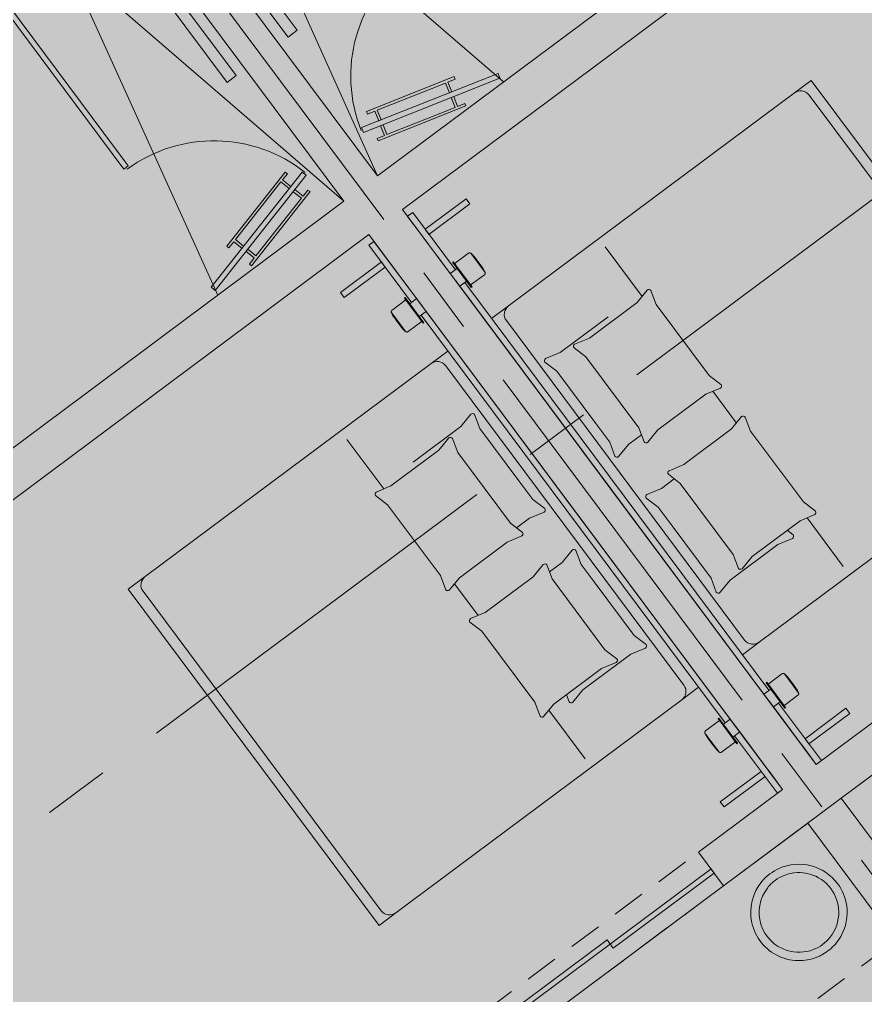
# Model space of a CAD drawing. Header units: metres. Extents: x -466 to 1322, y -1072 to 50.
# Drawn here: x 425.059 to 429.092, y -192.348 to -187.693 of the extents above; entities that cross this region are included whole.
import ezdxf

# ---------------------------------------------------------------- set-up
doc = ezdxf.new("R2010")
doc.units = ezdxf.units.M
for name, pattern in [('B1 P BAJA$0$HIDDEN', [9.525, 6.35, -3.175]), ('CENTER2', [28.575, 19.05, -3.175, 3.175, -3.175]), ('HIDDEN', [9.525, 6.35, -3.175]), ('Hidden 1_16_', [0.002381, 0.001587, -0.00079375])]:
    doc.linetypes.add(name, pattern=pattern)
for name, color, linetype, lineweight in [('A - CANCEL', 2, 'Continuous', 0), ('A - PROY', 250, 'B1 P BAJA$0$HIDDEN', 0), ('A-ACCESORIOS DE BAÑO', 6, 'Continuous', 0), ('A-DOOR', 2, 'Continuous', 9), ('A-EJES', 61, 'CENTER2', 0), ('A-Fixt', 122, 'Continuous', 5), ('A-MUEBLES', 5, 'Continuous', 0), ('A-MURO INT', 4, 'Continuous', 0)]:
    doc.layers.add(name, color=color, linetype=linetype, lineweight=lineweight)
doc.layers.add('Hatch Exterior', color=7, linetype='Continuous', lineweight=0, true_color=0xa99b89)
doc.layers.add('Hatch Interior', color=7, linetype='Continuous', lineweight=0, true_color=0xaf6350)

# ---------------------------------------------------------------- blocks, each defined once
blk = doc.blocks.new('COLADERA LINEAL')
at = {"layer": 'A - PROY', "linetype": 'HIDDEN'}
blk.add_lwpolyline([(-565.7399, 10.1537), (-565.7399, 9.1897), (-565.7939, 9.1897), (-565.7939, 10.1537), (-565.7399, 10.1537)], dxfattribs=at)

msp = doc.modelspace()

# ---------------------------------------------------------------- hatches: boundary and pattern name
at = {"layer": 'A-MURO INT', "transparency": 33554687}
h = msp.add_hatch(color=256, dxfattribs=at)
h.dxf.hatch_style = 1
h.paths.add_polyline_path([(428.0957, -185.2032), (428.6933, -186.0049), (428.8536, -185.8854), (428.1365, -184.9233), (422.8448, -188.8676), (423.2033, -189.3486), (423.5619, -189.8297), (423.7223, -189.7102), (423.3637, -189.2291), (423.1246, -188.9084), (425.53, -187.1155), (426.6057, -188.5587), (424.04, -190.4711), (424.1595, -190.6315), (426.7252, -188.7191), (428.6974, -191.365), (428.2965, -191.6638), (428.416, -191.8241), (428.8169, -191.5253), (430.1316, -193.2892), (430.292, -193.1697), (428.9772, -191.4058), (429.3781, -191.107), (429.2586, -190.9466), (428.8819, -191.2274), (428.8821, -191.2276), (428.8578, -191.2456), (426.8856, -188.5996), (429.4513, -186.6872), (429.3317, -186.5268), (426.766, -188.4392), (425.6903, -186.996)])
at = {"layer": 'Hatch Exterior', "transparency": 33554687}
h = msp.add_hatch(color=256, dxfattribs=at)
h.dxf.hatch_style = 1
h.paths.add_polyline_path([(452.1567, -197.3216), (445.6431, -181.7275), (426.4435, -196.0383), (425.1287, -194.2744), (443.8484, -180.3214), (442.6531, -178.7178), (449.1895, -173.8458), (446.0818, -169.6765), (448.887, -167.5857), (459.5469, -194.4269)])
at = {"layer": 'Hatch Interior', "transparency": 33554687}
h = msp.add_hatch(color=256, dxfattribs=at)
h.dxf.hatch_style = 1
edge = h.paths.add_edge_path()
edge.add_line((417.7382, -197.1638), (419.3856, -199.3747))
edge.add_arc((419.7198, -199.9897), 0.7, 36.6996, 118.5178, ccw=False)
edge.add_line((420.2811, -199.5714), (421.6441, -198.5555))
edge.add_line((421.6441, -198.5555), (425.1105, -200.2313))
edge.add_line((425.1105, -200.2313), (423.8168, -202.9072))
edge.add_line((423.8168, -202.9072), (449.7456, -215.4426))
edge.add_line((449.7456, -215.4426), (452.2266, -210.3109))
edge.add_line((452.2266, -210.3109), (452.8795, -208.9604))
edge.add_line((452.8795, -208.9604), (426.2831, -196.1578))
edge.add_line((426.2831, -196.1578), (424.9683, -194.3939))
edge.add_line((424.9683, -194.3939), (443.8484, -180.3214))
edge.add_line((443.8484, -180.3214), (442.6531, -178.7178))
edge.add_line((442.6531, -178.7178), (449.1895, -173.8458))
edge.add_line((449.1895, -173.8458), (446.0819, -169.6766))
edge.add_line((446.0819, -169.6766), (408.2908, -197.8447))
edge.add_line((408.2908, -197.8447), (413.4672, -200.3473))
edge.add_line((413.4672, -200.3473), (417.7382, -197.1638))

# ---------------------------------------------------------------- linework, layer by layer
at = {"layer": 'A - CANCEL'}
msp.add_lwpolyline([(424.9487, -187.5488), (424.9286, -187.5638), (425.5568, -188.4065), (425.5768, -188.3916)], close=True, dxfattribs=at)
msp.add_lwpolyline([(425.4698, -193.8954), (428.3562, -191.744), (428.3712, -191.764), (427.8901, -192.1226), (427.8602, -192.0825), (427.3792, -192.4411), (427.409, -192.4812), (426.928, -192.8397)], dxfattribs=at)
at = {"layer": 'A - PROY', "linetype": 'HIDDEN'}
for p, q in [((426.0516, -186.8477), (427.3674, -187.991)), ((426.0516, -186.8477), (426.766, -188.4392)), ((425.2846, -187.4194), (426.0044, -189.007)), ((425.2846, -187.4194), (426.6057, -188.5587))]:
    msp.add_line(p, q, dxfattribs=at)
at = {"layer": 'A - PROY', "color": 250, "linetype": 'Hidden 1_16_', "ltscale": 100}
msp.add_line((425.547, -194.8356), (429.2352, -192.0866), dxfattribs=at)
for points in [[(425.4101, -193.8152), (428.2965, -191.6638)], [(425.5296, -193.9756), (428.416, -191.8241)]]:
    msp.add_lwpolyline(points, dxfattribs=at)
at = {"layer": 'A - PROY', "linetype": 'Continuous', "ltscale": 100}
for centre, start, end in [((427.3381, -187.9633), 127.2209, 201.7638), ((425.9861, -188.971), 51.6355, 126.1783)]:
    msp.add_arc(centre, 0.6997, start, end, dxfattribs=at)
at = {"layer": 'A-DOOR'}
for p, q in [((426.6903, -188.2087), (427.3407, -187.9499)), ((426.4064, -188.4203), (425.9725, -188.9697))]:
    msp.add_line(p, q, dxfattribs=at)
for points in [[(426.6903, -188.2087), (426.6996, -188.2319), (427.3498, -187.9729), (427.3407, -187.9499)], [(426.4064, -188.4203), (426.426, -188.4358), (425.992, -188.985), (425.9725, -188.9697)]]:
    msp.add_lwpolyline(points, dxfattribs=at)
at = {"layer": 'A-EJES', "ltscale": 0.1}
for p, q in [((445.5676, -176.296), (409.6606, -203.0599)), ((430.2118, -193.2295), (422.2318, -182.5233))]:
    msp.add_line(p, q, dxfattribs=at)
at = {"layer": 'A-Fixt'}
for points in [[(427.1203, -188.0376), (427.1085, -188.0423), (427.09, -187.9958), (426.7648, -188.1252), (426.7833, -188.1717), (426.7715, -188.1764), (426.753, -188.1299), (426.7183, -188.1437), (426.7136, -188.1319), (427.1317, -187.9655), (427.1364, -187.9773), (427.1018, -187.9911)], [(427.1295, -188.0608), (427.1177, -188.0655), (427.1362, -188.112), (426.811, -188.2414), (426.7925, -188.1949), (426.7807, -188.1996), (426.7992, -188.2461), (426.7645, -188.2599), (426.7692, -188.2717), (427.1873, -188.1053), (427.1826, -188.0935), (427.148, -188.1073)], [(426.1196, -188.7835), (426.1275, -188.7735), (426.0882, -188.7425), (426.3052, -188.4678), (426.3444, -188.4988), (426.3523, -188.4888), (426.313, -188.4579), (426.3361, -188.4286), (426.3262, -188.4207), (426.0473, -188.7739), (426.0572, -188.7817), (426.0804, -188.7525)], [(426.1392, -188.7989), (426.1471, -188.789), (426.1863, -188.82), (426.4033, -188.5453), (426.364, -188.5143), (426.3719, -188.5043), (426.4111, -188.5353), (426.4342, -188.5061), (426.4442, -188.5139), (426.1653, -188.8671), (426.1553, -188.8592), (426.1785, -188.8299)]]:
    msp.add_lwpolyline(points, close=True, dxfattribs=at)
at = {"layer": 'A-MUEBLES'}
for p, q in [((428.7534, -188.043), (428.8336, -187.9832)), ((428.8336, -187.9832), (430.0288, -189.5868)), ((427.3904, -189.059), (428.7534, -188.043)), ((428.8234, -188.0532), (429.9589, -189.5766)), ((426.9933, -188.6936), (427.1884, -188.5482)), ((427.1884, -188.5482), (427.2064, -188.5724)), ((427.2064, -188.5724), (427.0114, -188.7178)), ((426.9093, -188.6315), (426.9336, -188.6134)), ((427.1129, -188.9045), (426.9093, -188.6315)), ((426.9692, -188.7118), (426.9095, -188.6317)), ((426.9336, -188.6134), (427.1371, -188.8864)), ((426.9872, -188.7359), (426.9692, -188.7118)), ((427.1129, -188.9045), (426.9872, -188.7359)), ((427.0114, -188.7178), (426.9933, -188.6936)), ((426.749, -188.751), (426.7248, -188.7691)), ((426.7248, -188.7691), (426.9283, -189.0421)), ((426.9525, -189.024), (426.749, -188.751)), ((426.8089, -188.8314), (426.7491, -188.7512)), ((428.0272, -189.014), (427.8512, -188.7778)), ((426.8268, -188.8554), (426.8089, -188.8314)), ((427.1382, -188.8535), (427.1994, -188.8079)), ((427.2109, -188.8081), (427.2786, -188.899)), ((427.2237, -188.8252), (427.2109, -188.8081)), ((426.7845, -188.8492), (426.5895, -188.9946)), ((426.6075, -189.0188), (426.8026, -188.8735)), ((426.8026, -188.8735), (426.7845, -188.8492)), ((426.9525, -189.024), (426.8268, -188.8554)), ((427.1233, -188.8505), (427.1268, -188.8479)), ((427.1233, -188.8505), (427.213, -188.9708)), ((427.1249, -188.8526), (427.1233, -188.8505)), ((427.1268, -188.8479), (427.1283, -188.85)), ((427.2165, -188.9682), (427.1268, -188.8479)), ((427.1129, -188.9045), (427.1455, -188.8802)), ((427.1129, -188.9045), (427.1583, -188.9654)), ((427.2755, -188.9101), (427.2144, -188.9557)), ((427.2786, -188.899), (427.2659, -188.8819)), ((427.1909, -188.9411), (427.1583, -188.9654)), ((427.8836, -189.9386), (427.1583, -188.9654)), ((428.6078, -190.9102), (427.1583, -188.9654)), ((427.1825, -188.9474), (428.632, -190.8921)), ((427.213, -188.9708), (427.2115, -188.9688)), ((427.2165, -188.9682), (427.213, -188.9708)), ((427.2149, -188.9662), (427.2165, -188.9682)), ((426.5895, -188.9946), (426.6075, -189.0188)), ((428.0521, -188.9835), (428.0041, -189.0423)), ((428.0947, -189.0524), (428.0694, -188.9855)), ((426.8964, -189.0338), (426.8352, -189.0793)), ((426.8978, -189.0187), (426.8943, -189.0213)), ((426.8943, -189.0213), (426.8958, -189.0233)), ((426.9839, -189.1415), (426.8943, -189.0213)), ((426.8978, -189.0187), (426.9874, -189.1389)), ((426.8993, -189.0207), (426.8978, -189.0187)), ((426.9525, -189.024), (426.9199, -189.0483)), ((426.9525, -189.024), (426.9979, -189.085)), ((427.3102, -189.1187), (427.3904, -189.059)), ((428.0041, -189.0423), (427.7759, -189.2124)), ((428.3467, -189.3906), (428.0947, -189.0524)), ((426.8321, -189.0905), (426.8999, -189.1813)), ((426.8449, -189.1076), (426.8321, -189.0905)), ((426.9653, -189.1093), (426.9979, -189.085)), ((426.9737, -189.103), (428.4232, -191.0478)), ((427.7232, -190.0581), (426.9979, -189.085)), ((428.4474, -191.0297), (426.9979, -189.085)), ((427.8652, -189.111), (427.637, -189.2811)), ((426.9114, -189.1815), (426.9725, -189.136)), ((426.9824, -189.1395), (426.9839, -189.1415)), ((426.9839, -189.1415), (426.9874, -189.1389)), ((426.9874, -189.1389), (426.9859, -189.1369)), ((428.5157, -190.6523), (427.3802, -189.1289)), ((426.8999, -189.1813), (426.8871, -189.1642)), ((427.7759, -189.2124), (427.7059, -189.2416)), ((427.1014, -189.2744), (427.0212, -189.3341)), ((427.637, -189.2811), (427.567, -189.3103)), ((427.7028, -189.2587), (427.7597, -189.302)), ((427.0212, -189.3341), (425.6582, -190.3501)), ((428.2267, -190.8677), (427.0912, -189.3443)), ((427.5639, -189.3274), (427.6208, -189.3708)), ((427.7597, -189.302), (428.0118, -189.6402)), ((427.6208, -189.3708), (427.8066, -189.62)), ((428.4036, -189.4339), (428.3467, -189.3906)), ((428.1023, -189.6503), (428.3305, -189.4802)), ((428.3305, -189.4802), (428.4005, -189.451)), ((428.477, -189.6174), (428.3643, -189.4662)), ((427.1636, -189.6339), (427.2116, -189.5752)), ((427.2289, -189.5771), (427.2542, -189.644)), ((427.8066, -189.62), (427.8729, -189.709)), ((428.4539, -189.6457), (428.5019, -189.587)), ((428.5191, -189.5889), (428.5444, -189.6558)), ((426.9355, -189.804), (427.1636, -189.6339)), ((427.2542, -189.644), (427.44, -189.8933)), ((428.0118, -189.6402), (428.0371, -189.7071)), ((428.0543, -189.7091), (428.1023, -189.6503)), ((428.2257, -189.8158), (428.4539, -189.6457)), ((428.5444, -189.6558), (428.7965, -189.994)), ((429.9487, -189.6466), (428.5856, -190.6625)), ((426.7962, -189.9316), (426.6202, -189.6954)), ((427.0581, -189.7474), (427.1061, -189.6887)), ((427.1234, -189.6906), (427.1486, -189.7575)), ((427.8729, -189.709), (427.8982, -189.7759)), ((427.9634, -189.719), (428.0244, -189.6736)), ((426.8299, -189.9175), (427.0581, -189.7474)), ((427.1486, -189.7575), (427.4007, -190.0957)), ((427.9154, -189.7778), (427.9634, -189.719)), ((428.1557, -189.845), (428.2257, -189.8158)), ((427.44, -189.8933), (427.5063, -189.9822)), ((428.1201, -189.9293), (428.1811, -189.8838)), ((428.2095, -189.9055), (428.1526, -189.8621)), ((426.7599, -189.9467), (426.8299, -189.9175)), ((427.8836, -189.9386), (428.6078, -190.9102)), ((428.0501, -189.9585), (428.1201, -189.9293)), ((428.4616, -190.2437), (428.2095, -189.9055)), ((426.8137, -190.0072), (426.7568, -189.9638)), ((427.5063, -189.9822), (427.5632, -190.0256)), ((428.1039, -190.0189), (428.047, -189.9756)), ((428.7965, -189.994), (428.8534, -190.0373)), ((427.0658, -190.3453), (426.8137, -190.0072)), ((428.1702, -190.1078), (428.1039, -190.0189)), ((427.4901, -190.0719), (427.4291, -190.1173)), ((427.5601, -190.0427), (427.4901, -190.0719)), ((427.7232, -190.0581), (428.4474, -191.0297)), ((428.7803, -190.0837), (428.5521, -190.2537)), ((428.8503, -190.0544), (428.7803, -190.0837)), ((428.814, -190.0696), (428.9867, -190.3012)), ((427.4007, -190.0957), (427.4576, -190.139)), ((428.356, -190.3571), (428.1702, -190.1078)), ((428.7193, -190.1291), (428.7479, -190.1508)), ((427.4545, -190.1561), (427.3845, -190.1854)), ((428.7448, -190.1679), (428.6747, -190.1971)), ((427.3845, -190.1854), (427.1563, -190.3554)), ((427.6948, -190.2233), (427.6468, -190.2821)), ((427.7373, -190.2922), (427.712, -190.2253)), ((428.6747, -190.1971), (428.4466, -190.3672)), ((428.4868, -190.3106), (428.4616, -190.2437)), ((428.5521, -190.2537), (428.5041, -190.3125)), ((427.5559, -190.2921), (427.5079, -190.3508)), ((427.5984, -190.3609), (427.5731, -190.294)), ((427.6468, -190.2821), (427.5858, -190.3275)), ((427.8036, -190.3811), (427.7373, -190.2922)), ((425.6582, -190.3501), (425.578, -190.4098)), ((427.0911, -190.4123), (427.0658, -190.3453)), ((427.1563, -190.3554), (427.1083, -190.4142)), ((427.5079, -190.3508), (427.2797, -190.5209)), ((427.8505, -190.6991), (427.5984, -190.3609)), ((428.3813, -190.424), (428.356, -190.3571)), ((428.4466, -190.3672), (428.3986, -190.426)), ((425.578, -190.4098), (426.7732, -192.0134)), ((427.2459, -190.535), (427.1332, -190.3837)), ((427.9894, -190.6304), (427.8036, -190.3811)), ((425.648, -190.42), (426.7835, -191.9434)), ((427.2797, -190.5209), (427.2097, -190.5501)), ((427.2066, -190.5672), (427.2635, -190.6106)), ((427.2635, -190.6106), (427.5155, -190.9488)), ((428.0463, -190.6737), (427.9894, -190.6304)), ((427.9732, -190.72), (428.0432, -190.6908)), ((428.5856, -190.6625), (428.5054, -190.7223)), ((427.745, -190.8901), (427.9732, -190.72)), ((427.9074, -190.7425), (427.8505, -190.6991)), ((427.8343, -190.7888), (427.9043, -190.7596)), ((427.6061, -190.9589), (427.8343, -190.7888)), ((428.6332, -190.8592), (428.6943, -190.8136)), ((428.7059, -190.8138), (428.7736, -190.9047)), ((428.7186, -190.8309), (428.7059, -190.8138)), ((428.2164, -190.9377), (428.2966, -190.8779)), ((428.6183, -190.8562), (428.6218, -190.8536)), ((428.6183, -190.8562), (428.7079, -190.9765)), ((428.6198, -190.8582), (428.6183, -190.8562)), ((428.6218, -190.8536), (428.6233, -190.8557)), ((428.7114, -190.9739), (428.6218, -190.8536)), ((427.6671, -190.9134), (427.6797, -190.947)), ((427.697, -190.9489), (427.745, -190.8901)), ((428.6078, -190.9102), (428.6404, -190.8859)), ((428.6078, -190.9102), (428.6532, -190.9711)), ((428.7705, -190.9158), (428.7094, -190.9614)), ((428.7736, -190.9047), (428.7608, -190.8876)), ((426.8534, -191.9536), (428.2164, -190.9377)), ((427.5155, -190.9488), (427.5408, -191.0157)), ((427.5581, -191.0176), (427.6061, -190.9589)), ((428.6858, -190.9468), (428.6532, -190.9711)), ((428.6532, -190.9711), (428.78, -191.1412)), ((428.8578, -191.2456), (428.6532, -190.9711)), ((428.6775, -190.953), (428.8821, -191.2276)), ((428.7099, -190.9718), (428.7114, -190.9739)), ((427.583, -190.9872), (427.7556, -191.2188)), ((428.7079, -190.9765), (428.7064, -190.9744)), ((428.7114, -190.9739), (428.7079, -190.9765)), ((428.8043, -191.1232), (428.9993, -190.9778)), ((429.0174, -191.002), (428.8223, -191.1474)), ((428.9993, -190.9778), (429.0174, -191.002)), ((428.3913, -191.0394), (428.3302, -191.085)), ((428.3927, -191.0243), (428.3893, -191.0269)), ((428.3893, -191.0269), (428.3908, -191.029)), ((428.4789, -191.1472), (428.3893, -191.0269)), ((428.3927, -191.0243), (428.4824, -191.1446)), ((428.3943, -191.0264), (428.3927, -191.0243)), ((428.4474, -191.0297), (428.4148, -191.054)), ((428.4474, -191.0297), (428.4929, -191.0906)), ((428.3271, -191.0961), (428.3948, -191.187)), ((428.3398, -191.1132), (428.3271, -191.0961)), ((428.4603, -191.1149), (428.4929, -191.0906)), ((428.4686, -191.1087), (428.6733, -191.3832)), ((428.4929, -191.0906), (428.6197, -191.2607)), ((428.6975, -191.3652), (428.4929, -191.0906)), ((428.4064, -191.1872), (428.4675, -191.1416)), ((428.4774, -191.1451), (428.4789, -191.1472)), ((428.4789, -191.1472), (428.4824, -191.1446)), ((428.4824, -191.1446), (428.4808, -191.1425)), ((428.78, -191.1412), (428.798, -191.1653)), ((428.8223, -191.1474), (428.8043, -191.1232)), ((428.3948, -191.187), (428.3821, -191.1699)), ((428.798, -191.1653), (428.8577, -191.2455)), ((428.8821, -191.2276), (428.8578, -191.2456)), ((428.5954, -191.2788), (428.4004, -191.4242)), ((428.6135, -191.303), (428.5954, -191.2788)), ((428.6197, -191.2607), (428.6376, -191.2848)), ((428.6376, -191.2848), (428.6974, -191.365)), ((428.4185, -191.4484), (428.6135, -191.303)), ((428.6733, -191.3832), (428.6975, -191.3652)), ((428.4004, -191.4242), (428.4185, -191.4484)), ((426.7732, -192.0134), (426.8534, -191.9536))]:
    msp.add_line(p, q, dxfattribs=at)
at = {"layer": 'A-MUEBLES', "flags": 128}
for points in [[(427.2109, -188.8081), (427.2106, -188.8079), (427.2103, -188.8077), (427.21, -188.8075), (427.2097, -188.8073), (427.2093, -188.8071), (427.209, -188.8069), (427.2087, -188.8068), (427.2083, -188.8066), (427.2079, -188.8065), (427.2076, -188.8064), (427.2072, -188.8063), (427.2068, -188.8062), (427.2065, -188.8062), (427.2061, -188.8061), (427.2057, -188.8061), (427.2054, -188.8061), (427.205, -188.8061), (427.2046, -188.8061), (427.2042, -188.8061), (427.2038, -188.8061), (427.2035, -188.8062), (427.2031, -188.8063), (427.2027, -188.8063), (427.2024, -188.8064), (427.202, -188.8065), (427.2016, -188.8067), (427.2013, -188.8068), (427.201, -188.807), (427.2006, -188.8071), (427.2003, -188.8073), (427.2, -188.8075), (427.1996, -188.8077), (427.1994, -188.8079)], [(427.2209, -188.8173), (427.2188, -188.8151), (427.2167, -188.813), (427.2144, -188.811), (427.2121, -188.8091), (427.2109, -188.8081)], [(427.2403, -188.8408), (427.2326, -188.8309), (427.2245, -188.8214), (427.2209, -188.8173)], [(427.1382, -188.8535), (427.138, -188.8536), (427.1379, -188.8538), (427.1377, -188.8539), (427.1375, -188.8541), (427.1374, -188.8543), (427.1372, -188.8545), (427.1371, -188.8546), (427.1369, -188.8548), (427.1368, -188.855), (427.1367, -188.8552), (427.1366, -188.8554), (427.1365, -188.8556), (427.1364, -188.8559), (427.1363, -188.8561), (427.1362, -188.8563), (427.1361, -188.8565), (427.1361, -188.8567), (427.136, -188.857), (427.136, -188.8572), (427.1359, -188.8574), (427.1359, -188.8577), (427.1359, -188.8579), (427.1359, -188.8581), (427.1359, -188.8584), (427.1359, -188.8586), (427.1359, -188.8588), (427.1359, -188.8591), (427.136, -188.8593), (427.136, -188.8595), (427.1361, -188.8598), (427.1361, -188.86), (427.1362, -188.8602), (427.1363, -188.8604), (427.1364, -188.8607), (427.1365, -188.8609), (427.1366, -188.8611), (427.1367, -188.8613), (427.1369, -188.8615), (427.137, -188.8617)], [(427.1401, -188.8658), (427.1395, -188.8651), (427.139, -188.8644), (427.1386, -188.8638), (427.1382, -188.8633), (427.1379, -188.8629), (427.1376, -188.8625), (427.1374, -188.8622), (427.1372, -188.862), (427.1371, -188.8618), (427.137, -188.8617)], [(427.1371, -188.8618), (427.1371, -188.8619), (427.1373, -188.862), (427.1375, -188.8623), (427.1377, -188.8626)], [(427.2403, -188.8408), (427.2403, -188.8408), (427.2403, -188.8408), (427.2403, -188.8409), (427.2404, -188.8409), (427.2404, -188.841), (427.2405, -188.8411), (427.2406, -188.8412), (427.2407, -188.8413), (427.2408, -188.8415), (427.2409, -188.8416), (427.241, -188.8418), (427.2411, -188.842), (427.2413, -188.8422), (427.2414, -188.8424), (427.2416, -188.8426), (427.2418, -188.8429), (427.242, -188.8431), (427.2422, -188.8434), (427.2424, -188.8437), (427.2426, -188.844), (427.2428, -188.8443), (427.2431, -188.8446), (427.2433, -188.8449), (427.2436, -188.8452), (427.2438, -188.8456), (427.2441, -188.8459), (427.2444, -188.8463), (427.2446, -188.8467), (427.2449, -188.847), (427.2452, -188.8474), (427.2455, -188.8478), (427.2458, -188.8482), (427.2461, -188.8486), (427.2464, -188.849), (427.2467, -188.8494), (427.247, -188.8498), (427.2473, -188.8502), (427.2476, -188.8506), (427.2479, -188.8511), (427.2482, -188.8515), (427.2485, -188.8519), (427.2488, -188.8523), (427.2491, -188.8527), (427.2494, -188.8531), (427.2497, -188.8535), (427.25, -188.8539), (427.2503, -188.8543), (427.2506, -188.8547), (427.2509, -188.8551), (427.2512, -188.8555), (427.2515, -188.8559), (427.2518, -188.8562), (427.252, -188.8566), (427.2523, -188.8569), (427.2525, -188.8573), (427.2528, -188.8576), (427.253, -188.8579), (427.2533, -188.8582), (427.2535, -188.8585), (427.2537, -188.8588), (427.2539, -188.8591), (427.2541, -188.8594), (427.2543, -188.8596), (427.2544, -188.8598), (427.2546, -188.8601), (427.2548, -188.8603), (427.2549, -188.8605), (427.255, -188.8606), (427.2552, -188.8608), (427.2553, -188.8609), (427.2554, -188.8611), (427.2555, -188.8612), (427.2555, -188.8613), (427.2556, -188.8614), (427.2556, -188.8614), (427.2557, -188.8615), (427.2557, -188.8615), (427.2557, -188.8615)], [(427.2557, -188.8615), (427.2557, -188.8615), (427.2557, -188.8615), (427.2557, -188.8615), (427.2556, -188.8614), (427.2556, -188.8613), (427.2555, -188.8612), (427.2554, -188.8611), (427.2553, -188.861), (427.2552, -188.8609), (427.2551, -188.8607), (427.255, -188.8606), (427.2548, -188.8604), (427.2547, -188.8602), (427.2545, -188.86), (427.2544, -188.8597), (427.2542, -188.8595), (427.254, -188.8592), (427.2538, -188.859), (427.2536, -188.8587), (427.2534, -188.8584), (427.2532, -188.8581), (427.2529, -188.8578), (427.2527, -188.8575), (427.2524, -188.8571), (427.2522, -188.8568), (427.2519, -188.8564), (427.2516, -188.8561), (427.2514, -188.8557), (427.2511, -188.8553), (427.2508, -188.8549), (427.2505, -188.8545), (427.2502, -188.8541), (427.2499, -188.8537), (427.2496, -188.8533), (427.2493, -188.8529), (427.249, -188.8525), (427.2487, -188.8521), (427.2484, -188.8517), (427.2481, -188.8513), (427.2478, -188.8509), (427.2475, -188.8505), (427.2472, -188.85), (427.2468, -188.8496), (427.2465, -188.8492), (427.2462, -188.8488), (427.2459, -188.8484), (427.2456, -188.848), (427.2454, -188.8476), (427.2451, -188.8472), (427.2448, -188.8469), (427.2445, -188.8465), (427.2442, -188.8461), (427.244, -188.8458), (427.2437, -188.8454), (427.2434, -188.8451), (427.2432, -188.8447), (427.243, -188.8444), (427.2427, -188.8441), (427.2425, -188.8438), (427.2423, -188.8435), (427.2421, -188.8433), (427.2419, -188.843), (427.2417, -188.8427), (427.2415, -188.8425), (427.2414, -188.8423), (427.2412, -188.8421), (427.2411, -188.8419), (427.2409, -188.8417), (427.2408, -188.8416), (427.2407, -188.8414), (427.2406, -188.8413), (427.2405, -188.8412), (427.2405, -188.8411), (427.2404, -188.841), (427.2403, -188.8409), (427.2403, -188.8409), (427.2403, -188.8408), (427.2403, -188.8408)], [(427.2727, -188.8868), (427.266, -188.8762), (427.2589, -188.8659), (427.2557, -188.8615)], [(427.2786, -188.899), (427.2775, -188.8962), (427.2763, -188.8934), (427.2749, -188.8907), (427.2735, -188.8881), (427.2727, -188.8868)], [(427.2755, -188.9101), (427.2758, -188.9099), (427.2761, -188.9097), (427.2764, -188.9094), (427.2767, -188.9091), (427.2769, -188.9089), (427.2772, -188.9086), (427.2774, -188.9083), (427.2776, -188.908), (427.2778, -188.9077), (427.278, -188.9073), (427.2782, -188.907), (427.2784, -188.9067), (427.2786, -188.9063), (427.2787, -188.906), (427.2788, -188.9056), (427.2789, -188.9053), (427.279, -188.9049), (427.2791, -188.9045), (427.2792, -188.9042), (427.2793, -188.9038), (427.2793, -188.9034), (427.2793, -188.903), (427.2793, -188.9027), (427.2793, -188.9023), (427.2793, -188.9019), (427.2793, -188.9015), (427.2792, -188.9012), (427.2792, -188.9008), (427.2791, -188.9004), (427.279, -188.9), (427.2789, -188.8997), (427.2788, -188.8993), (427.2786, -188.899)], [(427.2062, -188.9545), (427.2061, -188.9543), (427.2059, -188.9542), (427.2057, -188.9539), (427.2055, -188.9536), (427.2052, -188.9532), (427.2048, -188.9527), (427.2044, -188.9521), (427.204, -188.9515), (427.2035, -188.9508), (427.2029, -188.9501)], [(427.2056, -188.9537), (427.2058, -188.954), (427.206, -188.9543), (427.2061, -188.9544), (427.2062, -188.9545)], [(427.2063, -188.9547), (427.2065, -188.9549), (427.2066, -188.955), (427.2068, -188.9552), (427.207, -188.9554), (427.2072, -188.9555), (427.2073, -188.9557), (427.2075, -188.9558), (427.2077, -188.9559), (427.2079, -188.9561), (427.2081, -188.9562), (427.2083, -188.9563), (427.2086, -188.9564), (427.2088, -188.9565), (427.209, -188.9565), (427.2092, -188.9566), (427.2094, -188.9567), (427.2097, -188.9567), (427.2099, -188.9568), (427.2101, -188.9568), (427.2104, -188.9568), (427.2106, -188.9569), (427.2108, -188.9569), (427.2111, -188.9569), (427.2113, -188.9568), (427.2115, -188.9568), (427.2118, -188.9568), (427.212, -188.9568), (427.2122, -188.9567), (427.2125, -188.9566), (427.2127, -188.9566), (427.2129, -188.9565), (427.2131, -188.9564), (427.2133, -188.9563), (427.2136, -188.9562), (427.2138, -188.9561), (427.214, -188.956), (427.2142, -188.9559), (427.2144, -188.9557), (427.2144, -188.9557)], [(426.8964, -189.0338), (426.8965, -189.0336), (426.8967, -189.0335), (426.8969, -189.0334), (426.8972, -189.0333), (426.8974, -189.0332), (426.8976, -189.0331), (426.8978, -189.033), (426.898, -189.0329), (426.8982, -189.0328), (426.8985, -189.0328), (426.8987, -189.0327), (426.8989, -189.0327), (426.8992, -189.0327), (426.8994, -189.0326), (426.8996, -189.0326), (426.8999, -189.0326), (426.9001, -189.0326), (426.9003, -189.0326), (426.9006, -189.0327), (426.9008, -189.0327), (426.901, -189.0327), (426.9013, -189.0328), (426.9015, -189.0328), (426.9017, -189.0329), (426.9019, -189.033), (426.9022, -189.0331), (426.9024, -189.0332), (426.9026, -189.0333), (426.9028, -189.0334), (426.903, -189.0335), (426.9032, -189.0336), (426.9034, -189.0338), (426.9036, -189.0339), (426.9037, -189.0341), (426.9039, -189.0342), (426.9041, -189.0344), (426.9042, -189.0346), (426.9044, -189.0347), (426.9045, -189.0349)], [(426.9076, -189.039), (426.9071, -189.0383), (426.9066, -189.0377), (426.9061, -189.0371), (426.9058, -189.0366), (426.9054, -189.0361), (426.9051, -189.0357), (426.9049, -189.0354), (426.9048, -189.0352), (426.9046, -189.0351), (426.9046, -189.035)], [(426.9046, -189.035), (426.9047, -189.0351), (426.9048, -189.0353), (426.905, -189.0356), (426.9053, -189.0359)], [(426.8321, -189.0905), (426.832, -189.0901), (426.8319, -189.0898), (426.8318, -189.0894), (426.8317, -189.089), (426.8316, -189.0887), (426.8315, -189.0883), (426.8315, -189.0879), (426.8314, -189.0875), (426.8314, -189.0872), (426.8314, -189.0868), (426.8314, -189.0864), (426.8315, -189.086), (426.8315, -189.0857), (426.8316, -189.0853), (426.8316, -189.0849), (426.8317, -189.0845), (426.8318, -189.0842), (426.8319, -189.0838), (426.8321, -189.0835), (426.8322, -189.0831), (426.8324, -189.0828), (426.8326, -189.0824), (426.8327, -189.0821), (426.8329, -189.0818), (426.8331, -189.0815), (426.8334, -189.0812), (426.8336, -189.0809), (426.8339, -189.0806), (426.8341, -189.0803), (426.8344, -189.0801), (426.8347, -189.0798), (426.8349, -189.0796), (426.8352, -189.0793)], [(426.8381, -189.1027), (426.8365, -189.1), (426.8351, -189.0974), (426.8339, -189.0946), (426.8327, -189.0919), (426.8321, -189.0905)], [(426.855, -189.1279), (426.8478, -189.1178), (426.8409, -189.1073), (426.8381, -189.1027)], [(426.855, -189.1279), (426.8551, -189.1279), (426.8551, -189.128), (426.8551, -189.128), (426.8551, -189.1281), (426.8552, -189.1281), (426.8553, -189.1282), (426.8553, -189.1283), (426.8554, -189.1285), (426.8555, -189.1286), (426.8557, -189.1288), (426.8558, -189.1289), (426.8559, -189.1291), (426.8561, -189.1293), (426.8562, -189.1295), (426.8564, -189.1297), (426.8566, -189.13), (426.8568, -189.1302), (426.857, -189.1305), (426.8572, -189.1308), (426.8574, -189.1311), (426.8576, -189.1314), (426.8579, -189.1317), (426.8581, -189.132), (426.8583, -189.1324), (426.8586, -189.1327), (426.8589, -189.1331), (426.8591, -189.1334), (426.8594, -189.1338), (426.8597, -189.1342), (426.86, -189.1345), (426.8603, -189.1349), (426.8606, -189.1353), (426.8609, -189.1357), (426.8612, -189.1361), (426.8615, -189.1365), (426.8618, -189.1369), (426.8621, -189.1374), (426.8624, -189.1378), (426.8627, -189.1382), (426.863, -189.1386), (426.8633, -189.139), (426.8636, -189.1394), (426.8639, -189.1398), (426.8642, -189.1403), (426.8645, -189.1407), (426.8648, -189.1411), (426.8651, -189.1415), (426.8654, -189.1418), (426.8657, -189.1422), (426.866, -189.1426), (426.8663, -189.143), (426.8665, -189.1434), (426.8668, -189.1437), (426.8671, -189.1441), (426.8673, -189.1444), (426.8676, -189.1447), (426.8678, -189.1451), (426.868, -189.1454), (426.8683, -189.1457), (426.8685, -189.1459), (426.8687, -189.1462), (426.8689, -189.1465), (426.8691, -189.1467), (426.8692, -189.147), (426.8694, -189.1472), (426.8695, -189.1474), (426.8697, -189.1476), (426.8698, -189.1478), (426.8699, -189.1479), (426.8701, -189.1481), (426.8702, -189.1482), (426.8702, -189.1483), (426.8703, -189.1484), (426.8704, -189.1485), (426.8704, -189.1486), (426.8705, -189.1486), (426.8705, -189.1486), (426.8705, -189.1487)], [(426.8705, -189.1487), (426.8705, -189.1487), (426.8705, -189.1486), (426.8704, -189.1486), (426.8704, -189.1485), (426.8703, -189.1485), (426.8703, -189.1484), (426.8702, -189.1483), (426.8701, -189.1481), (426.87, -189.148), (426.8699, -189.1478), (426.8698, -189.1477), (426.8696, -189.1475), (426.8695, -189.1473), (426.8693, -189.1471), (426.8692, -189.1469), (426.869, -189.1466), (426.8688, -189.1464), (426.8686, -189.1461), (426.8684, -189.1458), (426.8682, -189.1455), (426.8679, -189.1452), (426.8677, -189.1449), (426.8675, -189.1446), (426.8672, -189.1442), (426.8669, -189.1439), (426.8667, -189.1435), (426.8664, -189.1432), (426.8661, -189.1428), (426.8659, -189.1424), (426.8656, -189.1421), (426.8653, -189.1417), (426.865, -189.1413), (426.8647, -189.1409), (426.8644, -189.1405), (426.8641, -189.1401), (426.8638, -189.1397), (426.8635, -189.1392), (426.8632, -189.1388), (426.8629, -189.1384), (426.8625, -189.138), (426.8622, -189.1376), (426.8619, -189.1372), (426.8616, -189.1368), (426.8613, -189.1364), (426.861, -189.1359), (426.8607, -189.1355), (426.8604, -189.1351), (426.8601, -189.1348), (426.8598, -189.1344), (426.8596, -189.134), (426.8593, -189.1336), (426.859, -189.1332), (426.8587, -189.1329), (426.8585, -189.1325), (426.8582, -189.1322), (426.858, -189.1319), (426.8577, -189.1316), (426.8575, -189.1312), (426.8573, -189.1309), (426.8571, -189.1307), (426.8569, -189.1304), (426.8567, -189.1301), (426.8565, -189.1299), (426.8563, -189.1296), (426.8562, -189.1294), (426.856, -189.1292), (426.8559, -189.129), (426.8557, -189.1288), (426.8556, -189.1287), (426.8555, -189.1285), (426.8554, -189.1284), (426.8553, -189.1283), (426.8552, -189.1282), (426.8552, -189.1281), (426.8551, -189.128), (426.8551, -189.128), (426.8551, -189.128), (426.8551, -189.1279)], [(426.8899, -189.1722), (426.8816, -189.1627), (426.8738, -189.153), (426.8705, -189.1487)], [(426.9737, -189.1277), (426.9736, -189.1276), (426.9735, -189.1274), (426.9733, -189.1272), (426.973, -189.1268), (426.9727, -189.1264), (426.9724, -189.126), (426.972, -189.1254), (426.9715, -189.1248), (426.971, -189.1241), (426.9704, -189.1233)], [(426.9739, -189.1279), (426.974, -189.1281), (426.9741, -189.1283), (426.9742, -189.1286), (426.9743, -189.1288), (426.9744, -189.129), (426.9745, -189.1292), (426.9746, -189.1294), (426.9747, -189.1296), (426.9747, -189.1299), (426.9748, -189.1301), (426.9748, -189.1303), (426.9749, -189.1306), (426.9749, -189.1308), (426.9749, -189.131), (426.9749, -189.1313), (426.9749, -189.1315), (426.9749, -189.1317), (426.9749, -189.132), (426.9748, -189.1322), (426.9748, -189.1324), (426.9747, -189.1327), (426.9747, -189.1329), (426.9746, -189.1331), (426.9745, -189.1333), (426.9744, -189.1336), (426.9743, -189.1338), (426.9742, -189.134), (426.9741, -189.1342), (426.974, -189.1344), (426.9739, -189.1346), (426.9737, -189.1348), (426.9736, -189.135), (426.9734, -189.1351), (426.9733, -189.1353), (426.9731, -189.1355), (426.9729, -189.1356), (426.9728, -189.1358), (426.9726, -189.1359), (426.9725, -189.136)], [(426.9732, -189.127), (426.9734, -189.1273), (426.9736, -189.1275), (426.9737, -189.1277), (426.9737, -189.1277)], [(426.8999, -189.1813), (426.8975, -189.1795), (426.8952, -189.1775), (426.893, -189.1754), (426.8909, -189.1733), (426.8899, -189.1722)], [(426.9114, -189.1815), (426.9111, -189.1818), (426.9108, -189.182), (426.9105, -189.1822), (426.9101, -189.1823), (426.9098, -189.1825), (426.9094, -189.1827), (426.9091, -189.1828), (426.9087, -189.1829), (426.9084, -189.183), (426.908, -189.1831), (426.9076, -189.1832), (426.9073, -189.1833), (426.9069, -189.1834), (426.9065, -189.1834), (426.9061, -189.1834), (426.9058, -189.1834), (426.9054, -189.1834), (426.905, -189.1834), (426.9046, -189.1834), (426.9043, -189.1833), (426.9039, -189.1832), (426.9035, -189.1831), (426.9032, -189.1831), (426.9028, -189.1829), (426.9024, -189.1828), (426.9021, -189.1827), (426.9017, -189.1825), (426.9014, -189.1824), (426.9011, -189.1822), (426.9008, -189.182), (426.9004, -189.1818), (426.9001, -189.1816), (426.8999, -189.1813)], [(428.7059, -190.8138), (428.7056, -190.8136), (428.7053, -190.8133), (428.7049, -190.8131), (428.7046, -190.8129), (428.7043, -190.8128), (428.7039, -190.8126), (428.7036, -190.8124), (428.7033, -190.8123), (428.7029, -190.8122), (428.7025, -190.8121), (428.7022, -190.812), (428.7018, -190.8119), (428.7014, -190.8118), (428.7011, -190.8118), (428.7007, -190.8117), (428.7003, -190.8117), (428.6999, -190.8117), (428.6995, -190.8117), (428.6992, -190.8117), (428.6988, -190.8118), (428.6984, -190.8118), (428.698, -190.8119), (428.6977, -190.812), (428.6973, -190.8121), (428.697, -190.8122), (428.6966, -190.8123), (428.6962, -190.8125), (428.6959, -190.8126), (428.6956, -190.8128), (428.6952, -190.813), (428.6949, -190.8132), (428.6946, -190.8134), (428.6943, -190.8136)], [(428.7158, -190.823), (428.7138, -190.8208), (428.7116, -190.8187), (428.7094, -190.8166), (428.707, -190.8147), (428.7059, -190.8138)], [(428.7352, -190.8465), (428.7275, -190.8366), (428.7195, -190.827), (428.7158, -190.823)], [(428.6332, -190.8592), (428.633, -190.8593), (428.6328, -190.8594), (428.6326, -190.8596), (428.6325, -190.8598), (428.6323, -190.8599), (428.6322, -190.8601), (428.632, -190.8603), (428.6319, -190.8605), (428.6317, -190.8607), (428.6316, -190.8609), (428.6315, -190.8611), (428.6314, -190.8613), (428.6313, -190.8615), (428.6312, -190.8617), (428.6311, -190.862), (428.6311, -190.8622), (428.631, -190.8624), (428.6309, -190.8626), (428.6309, -190.8629), (428.6309, -190.8631), (428.6308, -190.8633), (428.6308, -190.8636), (428.6308, -190.8638), (428.6308, -190.864), (428.6308, -190.8643), (428.6309, -190.8645), (428.6309, -190.8647), (428.6309, -190.865), (428.631, -190.8652), (428.631, -190.8654), (428.6311, -190.8657), (428.6312, -190.8659), (428.6313, -190.8661), (428.6314, -190.8663), (428.6315, -190.8665), (428.6316, -190.8667), (428.6317, -190.8669), (428.6318, -190.8671), (428.6319, -190.8673)], [(428.635, -190.8714), (428.6345, -190.8707), (428.634, -190.8701), (428.6335, -190.8695), (428.6332, -190.869), (428.6328, -190.8685), (428.6326, -190.8681), (428.6323, -190.8678), (428.6322, -190.8676), (428.632, -190.8675), (428.632, -190.8674)], [(428.632, -190.8674), (428.6321, -190.8675), (428.6322, -190.8677), (428.6324, -190.868), (428.6327, -190.8683)], [(428.7352, -190.8465), (428.7352, -190.8465), (428.7352, -190.8465), (428.7353, -190.8465), (428.7353, -190.8466), (428.7354, -190.8467), (428.7354, -190.8468), (428.7355, -190.8469), (428.7356, -190.847), (428.7357, -190.8471), (428.7358, -190.8473), (428.736, -190.8475), (428.7361, -190.8476), (428.7362, -190.8478), (428.7364, -190.848), (428.7366, -190.8483), (428.7367, -190.8485), (428.7369, -190.8488), (428.7371, -190.849), (428.7373, -190.8493), (428.7376, -190.8496), (428.7378, -190.8499), (428.738, -190.8502), (428.7383, -190.8506), (428.7385, -190.8509), (428.7388, -190.8512), (428.739, -190.8516), (428.7393, -190.8519), (428.7396, -190.8523), (428.7399, -190.8527), (428.7401, -190.8531), (428.7404, -190.8535), (428.7407, -190.8539), (428.741, -190.8543), (428.7413, -190.8547), (428.7416, -190.8551), (428.7419, -190.8555), (428.7422, -190.8559), (428.7426, -190.8563), (428.7429, -190.8567), (428.7432, -190.8571), (428.7435, -190.8575), (428.7438, -190.858), (428.7441, -190.8584), (428.7444, -190.8588), (428.7447, -190.8592), (428.745, -190.8596), (428.7453, -190.86), (428.7456, -190.8604), (428.7459, -190.8608), (428.7462, -190.8611), (428.7464, -190.8615), (428.7467, -190.8619), (428.747, -190.8622), (428.7472, -190.8626), (428.7475, -190.8629), (428.7477, -190.8633), (428.748, -190.8636), (428.7482, -190.8639), (428.7484, -190.8642), (428.7486, -190.8645), (428.7488, -190.8647), (428.749, -190.865), (428.7492, -190.8653), (428.7494, -190.8655), (428.7496, -190.8657), (428.7497, -190.8659), (428.7499, -190.8661), (428.75, -190.8663), (428.7501, -190.8665), (428.7502, -190.8666), (428.7503, -190.8667), (428.7504, -190.8668), (428.7505, -190.8669), (428.7505, -190.867), (428.7506, -190.8671), (428.7506, -190.8671), (428.7507, -190.8672), (428.7507, -190.8672)], [(428.7507, -190.8672), (428.7507, -190.8672), (428.7506, -190.8672), (428.7506, -190.8671), (428.7506, -190.8671), (428.7505, -190.867), (428.7504, -190.8669), (428.7504, -190.8668), (428.7503, -190.8667), (428.7502, -190.8665), (428.7501, -190.8664), (428.7499, -190.8662), (428.7498, -190.866), (428.7496, -190.8658), (428.7495, -190.8656), (428.7493, -190.8654), (428.7491, -190.8651), (428.749, -190.8649), (428.7488, -190.8646), (428.7485, -190.8643), (428.7483, -190.8641), (428.7481, -190.8637), (428.7479, -190.8634), (428.7476, -190.8631), (428.7474, -190.8628), (428.7471, -190.8624), (428.7469, -190.8621), (428.7466, -190.8617), (428.7463, -190.8613), (428.746, -190.861), (428.7457, -190.8606), (428.7455, -190.8602), (428.7452, -190.8598), (428.7449, -190.8594), (428.7446, -190.859), (428.7443, -190.8586), (428.744, -190.8582), (428.7436, -190.8578), (428.7433, -190.8574), (428.743, -190.8569), (428.7427, -190.8565), (428.7424, -190.8561), (428.7421, -190.8557), (428.7418, -190.8553), (428.7415, -190.8549), (428.7412, -190.8545), (428.7409, -190.8541), (428.7406, -190.8537), (428.7403, -190.8533), (428.74, -190.8529), (428.7397, -190.8525), (428.7395, -190.8521), (428.7392, -190.8518), (428.7389, -190.8514), (428.7387, -190.8511), (428.7384, -190.8507), (428.7382, -190.8504), (428.7379, -190.8501), (428.7377, -190.8498), (428.7375, -190.8495), (428.7372, -190.8492), (428.737, -190.8489), (428.7368, -190.8487), (428.7367, -190.8484), (428.7365, -190.8482), (428.7363, -190.8479), (428.7362, -190.8477), (428.736, -190.8476), (428.7359, -190.8474), (428.7358, -190.8472), (428.7357, -190.8471), (428.7356, -190.8469), (428.7355, -190.8468), (428.7354, -190.8467), (428.7353, -190.8466), (428.7353, -190.8466), (428.7353, -190.8465), (428.7352, -190.8465), (428.7352, -190.8465)], [(428.7677, -190.8925), (428.761, -190.8819), (428.7539, -190.8716), (428.7507, -190.8672)], [(428.7736, -190.9047), (428.7725, -190.9019), (428.7712, -190.8991), (428.7699, -190.8964), (428.7684, -190.8938), (428.7677, -190.8925)], [(428.7705, -190.9158), (428.7708, -190.9156), (428.7711, -190.9153), (428.7714, -190.9151), (428.7716, -190.9148), (428.7719, -190.9145), (428.7721, -190.9142), (428.7724, -190.9139), (428.7726, -190.9136), (428.7728, -190.9133), (428.773, -190.913), (428.7732, -190.9127), (428.7734, -190.9123), (428.7735, -190.912), (428.7737, -190.9116), (428.7738, -190.9113), (428.7739, -190.9109), (428.774, -190.9106), (428.7741, -190.9102), (428.7742, -190.9098), (428.7742, -190.9094), (428.7743, -190.9091), (428.7743, -190.9087), (428.7743, -190.9083), (428.7743, -190.9079), (428.7743, -190.9076), (428.7742, -190.9072), (428.7742, -190.9068), (428.7741, -190.9064), (428.774, -190.9061), (428.774, -190.9057), (428.7738, -190.9053), (428.7737, -190.905), (428.7736, -190.9047)], [(428.7011, -190.9601), (428.701, -190.96), (428.7009, -190.9598), (428.7007, -190.9596), (428.7004, -190.9592), (428.7001, -190.9588), (428.6998, -190.9583), (428.6994, -190.9578), (428.6989, -190.9572), (428.6984, -190.9565), (428.6978, -190.9557)], [(428.7006, -190.9594), (428.7008, -190.9597), (428.701, -190.9599), (428.7011, -190.9601), (428.7011, -190.9601)], [(428.7013, -190.9603), (428.7014, -190.9605), (428.7016, -190.9607), (428.7018, -190.9609), (428.7019, -190.961), (428.7021, -190.9612), (428.7023, -190.9613), (428.7025, -190.9615), (428.7027, -190.9616), (428.7029, -190.9617), (428.7031, -190.9618), (428.7033, -190.9619), (428.7035, -190.962), (428.7037, -190.9621), (428.7039, -190.9622), (428.7042, -190.9623), (428.7044, -190.9623), (428.7046, -190.9624), (428.7049, -190.9624), (428.7051, -190.9625), (428.7053, -190.9625), (428.7056, -190.9625), (428.7058, -190.9625), (428.706, -190.9625), (428.7063, -190.9625), (428.7065, -190.9625), (428.7067, -190.9625), (428.707, -190.9624), (428.7072, -190.9624), (428.7074, -190.9623), (428.7076, -190.9622), (428.7079, -190.9622), (428.7081, -190.9621), (428.7083, -190.962), (428.7085, -190.9619), (428.7087, -190.9618), (428.7089, -190.9617), (428.7091, -190.9615), (428.7093, -190.9614), (428.7094, -190.9614)], [(428.3913, -191.0394), (428.3915, -191.0393), (428.3917, -191.0392), (428.3919, -191.0391), (428.3921, -191.0389), (428.3923, -191.0388), (428.3925, -191.0387), (428.3927, -191.0387), (428.393, -191.0386), (428.3932, -191.0385), (428.3934, -191.0384), (428.3936, -191.0384), (428.3939, -191.0383), (428.3941, -191.0383), (428.3943, -191.0383), (428.3946, -191.0383), (428.3948, -191.0383), (428.3951, -191.0383), (428.3953, -191.0383), (428.3955, -191.0383), (428.3958, -191.0383), (428.396, -191.0384), (428.3962, -191.0384), (428.3964, -191.0385), (428.3967, -191.0386), (428.3969, -191.0386), (428.3971, -191.0387), (428.3973, -191.0388), (428.3975, -191.0389), (428.3977, -191.039), (428.3979, -191.0392), (428.3981, -191.0393), (428.3983, -191.0394), (428.3985, -191.0396), (428.3987, -191.0397), (428.3989, -191.0399), (428.399, -191.0401), (428.3992, -191.0402), (428.3993, -191.0404), (428.3995, -191.0406)], [(428.4026, -191.0447), (428.402, -191.044), (428.4015, -191.0433), (428.4011, -191.0427), (428.4007, -191.0422), (428.4004, -191.0418), (428.4001, -191.0414), (428.3999, -191.0411), (428.3997, -191.0409), (428.3996, -191.0407), (428.3995, -191.0406)], [(428.3996, -191.0407), (428.3996, -191.0408), (428.3998, -191.041), (428.4, -191.0412), (428.4002, -191.0416)], [(428.3271, -191.0961), (428.3269, -191.0958), (428.3268, -191.0954), (428.3267, -191.0951), (428.3266, -191.0947), (428.3265, -191.0943), (428.3265, -191.094), (428.3264, -191.0936), (428.3264, -191.0932), (428.3264, -191.0928), (428.3264, -191.0924), (428.3264, -191.0921), (428.3264, -191.0917), (428.3265, -191.0913), (428.3265, -191.0909), (428.3266, -191.0906), (428.3267, -191.0902), (428.3268, -191.0898), (428.3269, -191.0895), (428.327, -191.0891), (428.3272, -191.0888), (428.3273, -191.0884), (428.3275, -191.0881), (428.3277, -191.0878), (428.3279, -191.0875), (428.3281, -191.0871), (428.3283, -191.0868), (428.3286, -191.0865), (428.3288, -191.0863), (428.3291, -191.086), (428.3293, -191.0857), (428.3296, -191.0855), (428.3299, -191.0852), (428.3302, -191.085)], [(428.333, -191.1083), (428.3315, -191.1057), (428.3301, -191.103), (428.3288, -191.1003), (428.3276, -191.0975), (428.3271, -191.0961)], [(428.35, -191.1336), (428.3427, -191.1234), (428.3359, -191.113), (428.333, -191.1083)], [(428.35, -191.1336), (428.35, -191.1336), (428.35, -191.1336), (428.3501, -191.1337), (428.3501, -191.1337), (428.3502, -191.1338), (428.3502, -191.1339), (428.3503, -191.134), (428.3504, -191.1341), (428.3505, -191.1343), (428.3506, -191.1344), (428.3507, -191.1346), (428.3509, -191.1348), (428.351, -191.135), (428.3512, -191.1352), (428.3513, -191.1354), (428.3515, -191.1356), (428.3517, -191.1359), (428.3519, -191.1362), (428.3521, -191.1364), (428.3523, -191.1367), (428.3526, -191.137), (428.3528, -191.1374), (428.353, -191.1377), (428.3533, -191.138), (428.3536, -191.1384), (428.3538, -191.1387), (428.3541, -191.1391), (428.3544, -191.1394), (428.3546, -191.1398), (428.3549, -191.1402), (428.3552, -191.1406), (428.3555, -191.141), (428.3558, -191.1414), (428.3561, -191.1418), (428.3564, -191.1422), (428.3567, -191.1426), (428.357, -191.143), (428.3573, -191.1434), (428.3576, -191.1438), (428.358, -191.1443), (428.3583, -191.1447), (428.3586, -191.1451), (428.3589, -191.1455), (428.3592, -191.1459), (428.3595, -191.1463), (428.3598, -191.1467), (428.3601, -191.1471), (428.3604, -191.1475), (428.3607, -191.1479), (428.3609, -191.1483), (428.3612, -191.1486), (428.3615, -191.149), (428.3618, -191.1494), (428.362, -191.1497), (428.3623, -191.1501), (428.3625, -191.1504), (428.3628, -191.1507), (428.363, -191.151), (428.3632, -191.1513), (428.3634, -191.1516), (428.3636, -191.1519), (428.3638, -191.1521), (428.364, -191.1524), (428.3642, -191.1526), (428.3643, -191.1528), (428.3645, -191.153), (428.3646, -191.1532), (428.3648, -191.1534), (428.3649, -191.1536), (428.365, -191.1537), (428.3651, -191.1539), (428.3652, -191.154), (428.3653, -191.1541), (428.3653, -191.1542), (428.3654, -191.1542), (428.3654, -191.1543), (428.3654, -191.1543), (428.3654, -191.1543)], [(428.3655, -191.1543), (428.3654, -191.1543), (428.3654, -191.1543), (428.3654, -191.1543), (428.3654, -191.1542), (428.3653, -191.1541), (428.3652, -191.154), (428.3652, -191.1539), (428.3651, -191.1538), (428.365, -191.1537), (428.3648, -191.1535), (428.3647, -191.1533), (428.3646, -191.1532), (428.3644, -191.153), (428.3643, -191.1527), (428.3641, -191.1525), (428.3639, -191.1523), (428.3637, -191.152), (428.3635, -191.1518), (428.3633, -191.1515), (428.3631, -191.1512), (428.3629, -191.1509), (428.3626, -191.1506), (428.3624, -191.1502), (428.3622, -191.1499), (428.3619, -191.1496), (428.3616, -191.1492), (428.3614, -191.1488), (428.3611, -191.1485), (428.3608, -191.1481), (428.3605, -191.1477), (428.3602, -191.1473), (428.3599, -191.1469), (428.3596, -191.1465), (428.3593, -191.1461), (428.359, -191.1457), (428.3587, -191.1453), (428.3584, -191.1449), (428.3581, -191.1445), (428.3578, -191.1441), (428.3575, -191.1437), (428.3572, -191.1432), (428.3569, -191.1428), (428.3566, -191.1424), (428.3563, -191.142), (428.356, -191.1416), (428.3557, -191.1412), (428.3554, -191.1408), (428.3551, -191.1404), (428.3548, -191.14), (428.3545, -191.1396), (428.3542, -191.1393), (428.354, -191.1389), (428.3537, -191.1386), (428.3534, -191.1382), (428.3532, -191.1379), (428.3529, -191.1375), (428.3527, -191.1372), (428.3525, -191.1369), (428.3522, -191.1366), (428.352, -191.1363), (428.3518, -191.136), (428.3516, -191.1358), (428.3514, -191.1355), (428.3513, -191.1353), (428.3511, -191.1351), (428.351, -191.1349), (428.3508, -191.1347), (428.3507, -191.1345), (428.3506, -191.1343), (428.3504, -191.1342), (428.3503, -191.1341), (428.3503, -191.1339), (428.3502, -191.1338), (428.3501, -191.1338), (428.3501, -191.1337), (428.35, -191.1336), (428.35, -191.1336), (428.35, -191.1336)], [(428.3848, -191.1778), (428.3766, -191.1684), (428.3687, -191.1587), (428.3655, -191.1543)], [(428.4687, -191.1334), (428.4686, -191.1333), (428.4684, -191.1331), (428.4682, -191.1328), (428.468, -191.1325), (428.4677, -191.1321), (428.4673, -191.1316), (428.4669, -191.1311), (428.4665, -191.1304), (428.466, -191.1298), (428.4654, -191.129)], [(428.4688, -191.1336), (428.469, -191.1338), (428.4691, -191.134), (428.4692, -191.1342), (428.4693, -191.1344), (428.4694, -191.1346), (428.4695, -191.1349), (428.4696, -191.1351), (428.4696, -191.1353), (428.4697, -191.1355), (428.4697, -191.1358), (428.4698, -191.136), (428.4698, -191.1362), (428.4698, -191.1365), (428.4698, -191.1367), (428.4699, -191.1369), (428.4698, -191.1372), (428.4698, -191.1374), (428.4698, -191.1376), (428.4698, -191.1379), (428.4697, -191.1381), (428.4697, -191.1383), (428.4696, -191.1386), (428.4696, -191.1388), (428.4695, -191.139), (428.4694, -191.1392), (428.4693, -191.1394), (428.4692, -191.1396), (428.4691, -191.1398), (428.469, -191.14), (428.4688, -191.1402), (428.4687, -191.1404), (428.4685, -191.1406), (428.4684, -191.1408), (428.4682, -191.141), (428.4681, -191.1411), (428.4679, -191.1413), (428.4677, -191.1415), (428.4675, -191.1416), (428.4675, -191.1416)], [(428.4681, -191.1327), (428.4683, -191.133), (428.4685, -191.1332), (428.4686, -191.1333), (428.4687, -191.1334)], [(428.3948, -191.187), (428.3924, -191.1851), (428.3902, -191.1831), (428.388, -191.1811), (428.3858, -191.1789), (428.3848, -191.1778)], [(428.4064, -191.1872), (428.406, -191.1874), (428.4057, -191.1876), (428.4054, -191.1878), (428.4051, -191.188), (428.4047, -191.1882), (428.4044, -191.1883), (428.404, -191.1885), (428.4037, -191.1886), (428.4033, -191.1887), (428.403, -191.1888), (428.4026, -191.1889), (428.4022, -191.189), (428.4018, -191.189), (428.4015, -191.189), (428.4011, -191.1891), (428.4007, -191.1891), (428.4003, -191.1891), (428.4, -191.189), (428.3996, -191.189), (428.3992, -191.189), (428.3988, -191.1889), (428.3985, -191.1888), (428.3981, -191.1887), (428.3977, -191.1886), (428.3974, -191.1885), (428.397, -191.1883), (428.3967, -191.1882), (428.3964, -191.188), (428.396, -191.1878), (428.3957, -191.1876), (428.3954, -191.1874), (428.3951, -191.1872), (428.3948, -191.187)]]:
    msp.add_lwpolyline(points, dxfattribs=at)
at = {"layer": 'A-MUEBLES'}
for centre, start, end in [((428.7833, -188.0831), 36.6996, 126.6996), ((427.4203, -189.099), 126.6996, 216.6996), ((427.0511, -189.3742), 36.6996, 126.6996), ((425.6881, -190.3902), 126.6996, 216.6996), ((428.5557, -190.6224), 216.6996, 306.6996), ((428.1866, -190.8976), 306.6996, 36.6996), ((426.8235, -191.9135), 216.6996, 306.6996)]:
    msp.add_arc(centre, 0.05, start, end, dxfattribs=at)
at = {"layer": 'A-MUEBLES', "lineweight": 0}
for start, end in [(114.2853, 139.5902), (36.6805, 114.2853), (139.5902, 245.3176), (8.0434, 36.6805), (330.1654, 8.0434), (319.0758, 330.1654), (299.7574, 319.0758), (245.3176, 272.0651), (272.0651, 283.1957), (283.1957, 293.7709), (293.7709, 299.7574)]:
    msp.add_arc((428.7751, -191.9514), 0.23, start, end, dxfattribs=at)
at = {"layer": 'A-MUEBLES', "color": 254, "lineweight": 0}
for start, end in [(36.6805, 111.6805), (126.6805, 142.2777), (111.7341, 126.6805), (142.2777, 252.3984), (0.9626, 36.6805), (321.6805, 0.9626), (291.0833, 321.627), (252.3984, 291.0833)]:
    msp.add_arc((428.7751, -191.9514), 0.19, start, end, dxfattribs=at)
at = {"layer": 'A-MUEBLES', "extrusion": (0, 0, -1)}
for centre, start_param, end_param in [((428.0592, -188.993), 1.570796, 3.141593), ((427.713, -189.2511), 0, 1.570796), ((427.5741, -189.3198), 0, 1.570796), ((428.3935, -189.4415), 3.141593, 4.712389), ((428.509, -189.5965), 1.570796, 3.141593), ((428.0472, -189.6996), 4.712389, 6.283185), ((427.9084, -189.7683), 4.712389, 6.283185), ((428.1628, -189.8545), 0, 1.570796), ((428.0572, -189.968), 0, 1.570796), ((428.8432, -190.0449), 3.141593, 4.712389), ((428.7377, -190.1584), 3.141593, 4.712389), ((428.497, -190.303), 4.712389, 6.283185), ((428.3915, -190.4164), 4.712389, 6.283185)]:
    msp.add_ellipse(centre, major_axis=(-0.0102, -0.0076), ratio=0.934205, start_param=start_param, end_param=end_param, dxfattribs=at)
at = {"layer": 'A-MUEBLES'}
for centre, start_param, end_param in [((427.2187, -189.5847), 0, 1.570796), ((427.1132, -189.6982), 0, 1.570796), ((426.767, -189.9562), 1.570796, 3.141593), ((427.553, -190.0332), 4.712389, 6.283185), ((427.4474, -190.1466), 4.712389, 6.283185), ((427.7019, -190.2329), 0, 1.570796), ((427.563, -190.3016), 0, 1.570796), ((427.1012, -190.4047), 3.141593, 4.712389), ((427.2168, -190.5597), 1.570796, 3.141593), ((428.0361, -190.6813), 4.712389, 6.283185), ((427.8972, -190.7501), 4.712389, 6.283185), ((427.6899, -190.9394), 3.141593, 4.712389), ((427.551, -191.0081), 3.141593, 4.712389)]:
    msp.add_ellipse(centre, major_axis=(0.0102, 0.0076), ratio=0.934205, start_param=start_param, end_param=end_param, dxfattribs=at)
at = {"layer": 'A-MURO INT'}
for points in [[(429.3317, -186.5268), (426.766, -188.4392), (425.6903, -186.996), (428.0957, -185.2032), (428.6933, -186.0049), (428.8536, -185.8854), (428.1365, -184.9233), (422.8448, -188.8676), (423.2033, -189.3486), (423.5619, -189.8297), (423.7223, -189.7102), (423.3637, -189.2291), (423.1246, -188.9084), (425.53, -187.1155), (426.6057, -188.5587), (424.04, -190.4711), (424.1595, -190.6315), (426.7252, -188.7191), (428.6974, -191.365), (428.2965, -191.6638), (428.416, -191.8241), (428.8169, -191.5253), (430.1316, -193.2892)], [(429.2586, -190.9466), (428.8577, -191.2455), (426.8856, -188.5996), (429.4513, -186.6872)], [(430.292, -193.1697), (428.9772, -191.4058), (429.3781, -191.107)]]:
    msp.add_lwpolyline(points, dxfattribs=at)
at = {"layer": 'Hatch Interior'}
msp.add_lwpolyline([(417.7382, -197.1638), (419.3856, -199.3747, -0.372981), (420.2811, -199.5714), (421.6441, -198.5555), (425.1105, -200.2313), (423.8168, -202.9072), (449.7456, -215.4426), (452.2266, -210.3109), (452.8795, -208.9604), (426.2776, -196.0996), (424.9683, -194.3939), (443.8484, -180.3214), (442.6531, -178.7178), (449.1895, -173.8458), (446.0819, -169.6766), (408.2908, -197.8447), (413.4672, -200.3473)], format="xyb", close=True, dxfattribs=at)

# ---------------------------------------------------------------- block references
at = {"layer": 'A-ACCESORIOS DE BAÑO', "xscale": -1, "rotation": 216.6996181073315}
msp.add_blockref('COLADERA LINEAL', (873.9136, 158.4939), dxfattribs=at)
at = {"layer": 'A-ACCESORIOS DE BAÑO', "rotation": 216.6996023584568}
msp.add_blockref('COLADERA LINEAL', (-33.6175, -517.9493), dxfattribs=at)

doc.saveas('drawing.dxf')
